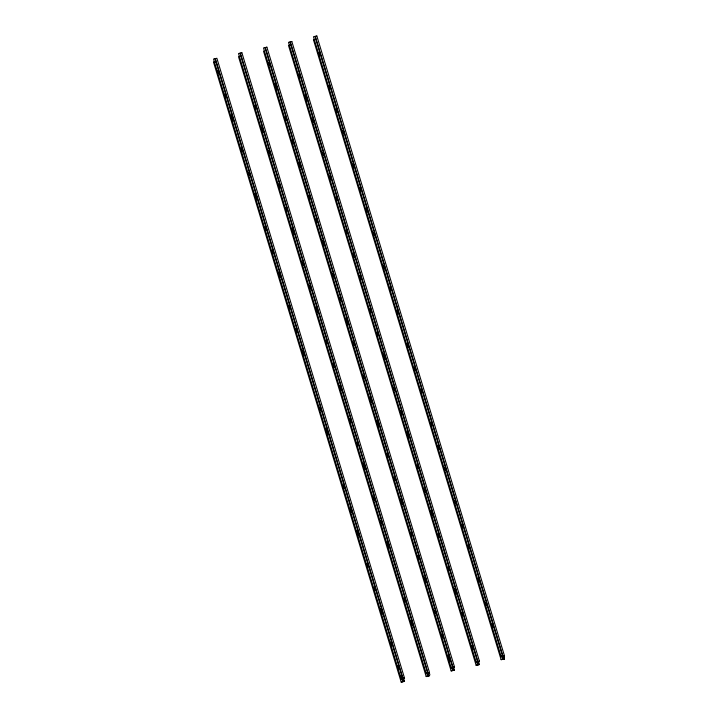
<?xml version="1.0" encoding="UTF-8"?>
<svg xmlns="http://www.w3.org/2000/svg" width="718" height="718" viewBox="0 0 718 718"><rect width="100%" height="100%" fill="white"/><g stroke="black" fill="none" stroke-linecap="round" stroke-linejoin="round"><path stroke-width="1.08" d="M215.131 61.847L213.542 62.304L215.194 61.936M241.858 52.791L238.538 53.536L426.196 673.322L429.508 672.479L426.196 673.322M263.506 51.113L451.155 670.908L454.476 670.065L451.155 670.908M266.845 47.191L263.524 47.935L451.173 667.731L454.494 666.887L451.173 667.731M288.492 45.521L290.081 45.063M291.822 41.599L288.51 42.344L476.16 662.131L479.48 661.287L476.16 662.131M315.067 39.463L313.47 39.921L315.13 39.553M316.809 35.999L313.488 36.744L501.146 656.539L504.458 655.696L501.146 656.539M401.191 682.1L404.512 681.256L401.191 682.1L213.542 62.206M401.209 678.923L404.53 678.079L401.209 678.923L213.551 59.029L216.872 58.284L404.521 678.178M429.49 675.764C420.218 676.886 433.914 677.514 428.52 672.443M476.142 665.308L479.462 664.464L476.142 665.308L288.492 45.413M503.471 655.651L504.449 658.971L501.128 659.716L313.479 39.822M240.18 56.345L238.52 56.713L426.178 676.5M501.128 659.609L504.449 658.873M316.809 35.9L504.458 655.794M503.471 655.758L504.449 658.971M315.211 36.358L502.869 656.153L502.851 659.223L501.882 656.01M315.085 36.385L502.735 656.18L502.726 659.259L501.747 656.037M502.142 655.561L502.797 657.706M318.963 52.333L319.941 55.546M329.032 85.577L330.002 88.79M336.168 109.163L337.146 112.385M342.666 130.613L343.635 133.826M352.726 163.848L353.705 167.07M359.871 187.443L360.849 190.656M366.368 208.884L367.338 212.106M373.504 232.479L374.482 235.692M383.574 265.723L384.543 268.936M390.062 287.164L391.041 290.386M397.207 310.759L398.185 313.972M407.268 344.003L408.246 347.216M414.412 367.589L415.39 370.802M420.91 389.039L421.879 392.252M430.971 422.274L431.949 425.496M438.115 445.869L439.084 449.082M444.604 467.31L445.582 470.532M454.673 500.554L455.643 503.776M461.818 524.149L462.787 527.362M468.307 545.59L469.285 548.812M478.376 578.834L479.346 582.047M485.512 602.42L486.49 605.642M492.01 623.87L492.979 627.083M291.822 41.5L479.48 661.386M478.484 661.251L479.462 664.572M290.234 41.958L477.883 661.745L477.739 664.85L476.761 661.637M290.099 41.985L477.757 661.772M477.165 661.152L477.811 663.297M476.896 661.61L477.865 664.823M298.85 74.017L299.828 77.23M305.347 95.458L306.963 100.816M312.483 119.053L313.461 122.266M322.553 152.288L323.522 155.51M329.697 175.883L330.666 179.096M336.186 197.324L337.164 200.546M346.247 230.568L347.225 233.79M353.391 254.163L354.369 257.376M359.889 275.604L360.858 278.826M369.95 308.848L370.928 312.061M377.094 332.434L378.063 335.656M383.583 353.884L385.207 359.242M393.652 387.128L394.622 390.341M400.797 410.714L401.766 413.936M407.286 432.164L408.91 437.522M417.346 465.408L418.325 468.621M424.491 488.994L425.469 492.207M430.988 510.444L432.613 515.802M438.133 534.03L439.102 537.252M448.194 567.274L449.172 570.487M454.682 588.715L456.307 594.082M461.827 612.31L462.805 615.523M471.897 645.554L472.866 648.767M266.845 47.092L454.494 666.986M453.507 666.842L454.476 670.163M265.247 47.55L452.896 667.345L452.887 670.424L451.909 667.202M265.113 47.576L452.771 667.372L452.753 670.45L451.784 667.228M268.676 62.448L269.645 65.67M275.165 83.898L276.789 89.256M285.226 117.142L286.204 120.355M292.37 140.728L293.348 143.95M298.868 162.178L300.492 167.536M308.928 195.422L309.907 198.635M316.073 219.008L317.042 222.23M322.561 240.458L324.186 245.816M332.631 273.693L333.601 276.915M339.776 297.288L340.745 300.501M346.264 318.729L347.889 324.096M353.409 342.324L354.378 345.537M363.47 375.568L364.448 378.781M369.967 397.009L371.592 402.376M377.112 420.604L378.727 425.962M387.173 453.839L388.142 457.061M394.317 477.434L395.286 480.647M400.806 498.875L402.43 504.242M410.875 532.119L411.845 535.341M418.011 555.714L418.989 558.927M424.509 577.155L426.133 582.522M434.569 610.399L435.548 613.621M441.714 633.994L442.692 637.207M448.211 655.435L449.827 660.793M241.858 52.692L429.508 672.587M240.261 53.15L427.919 672.937L427.901 676.015L426.923 672.802M240.135 53.177L427.784 672.972L427.766 676.042L426.797 672.829M427.192 672.344L427.838 674.489M255.052 105.582L256.021 108.795M261.54 127.023L263.165 132.39M268.685 150.618L269.663 153.832M278.755 183.853L279.724 187.075M285.89 207.448L286.868 210.661M292.388 228.898L294.012 234.256M302.449 262.133L303.427 265.355M309.593 285.728L310.571 288.941M316.091 307.169L317.706 312.536M326.151 340.413L327.121 343.635M333.296 364.008L334.265 367.221M339.785 385.449L341.409 390.807M349.854 418.693L350.824 421.906M356.99 442.279L357.968 445.501M363.488 463.729L365.112 469.087M373.548 496.973L374.527 500.186M380.693 520.559L381.671 523.781M387.19 542.009L388.806 547.367M404.396 598.839L405.365 602.052M410.884 620.289L412.509 625.647M403.534 678.034L404.512 681.355M215.274 58.741L402.933 678.537L402.915 681.615L401.945 678.393M215.149 58.777L402.798 678.564L402.789 681.642L400.841 675.207M402.206 677.945L402.861 680.09M217.733 70.427L218.703 73.649M224.869 94.022L225.847 97.235M231.367 115.463L232.991 120.83M241.427 148.707L242.406 151.92M248.572 172.293L249.55 175.515M255.069 193.743L256.685 199.101M265.13 226.987L266.1 230.2M272.275 250.573L273.244 253.795M278.764 272.023L280.388 277.381M288.833 305.267L289.803 308.48M295.969 328.853L296.947 332.066M302.466 350.303L304.091 355.661M319.672 407.133L320.65 410.346M326.169 428.574L327.785 433.941M343.375 485.413L344.344 488.626M350.519 508.999L351.488 512.221M357.008 530.449L358.632 535.808M367.069 563.684L368.047 566.906M374.213 587.279L375.191 590.492M380.711 608.72L382.335 614.087M390.771 641.964L391.75 645.186M397.916 665.559L398.894 668.772"/></g></svg>
